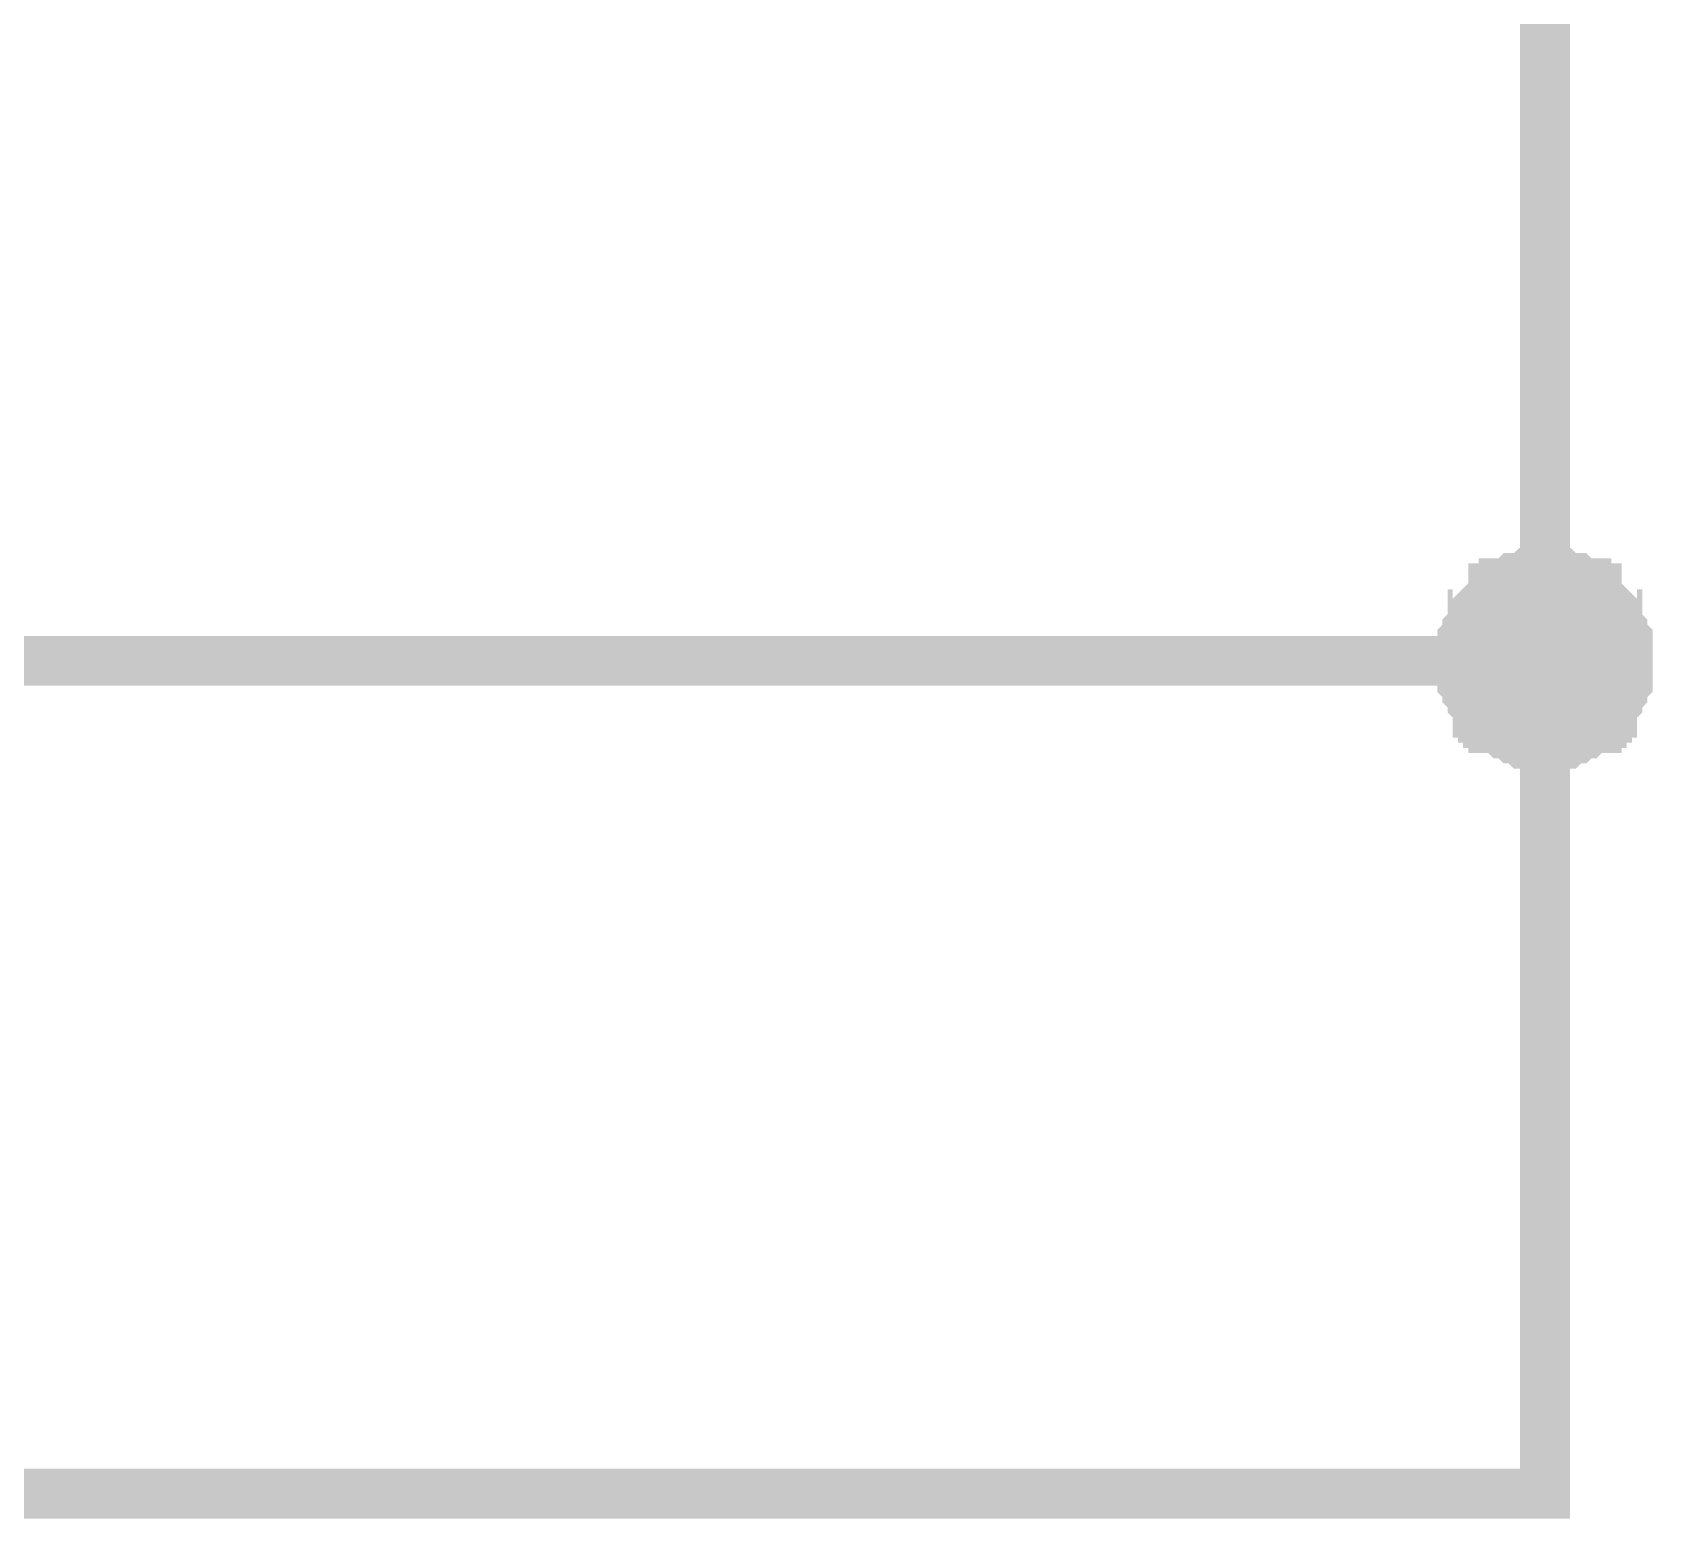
# Paper-space layout 'Layout1' of a CAD drawing. Extents: x -1 to 840, y -1 to 593.
# Drawn here: x 656.61 to 666.34, y 425.83 to 434.75 of the extents above; entities that cross this region are included whole.
import ezdxf

# ---------------------------------------------------------------- set-up
doc = ezdxf.new("R2010")
doc.units = 0
doc.header["$MEASUREMENT"] = 0
doc.layers.add('Sheet', color=255, linetype='CONTINUOUS')

psp = doc.layouts.get("Layout1")

# ---------------------------------------------------------------- linework, layer by layer
at = {"layer": 'Sheet', "color": 7}
for points, const_width in [([(645.6977, 425.9775), (665.6978, 425.9775), (665.6978, 430.9793), (665.6978, 435.9811)], 0.2997), ([(665.2009, 430.9793), (665.2009, 431.0104), (665.2009, 431.0414), (665.2009, 431.0414), (665.2009, 431.0725), (665.2009, 431.1036), (665.232, 431.1346), (665.232, 431.1657), (665.232, 431.1657), (665.2631, 431.1968), (665.2631, 431.2278), (665.2631, 431.2589), (665.2941, 431.2589), (665.2941, 431.29), (665.3252, 431.3211), (665.3252, 431.3211), (665.3562, 431.3521), (665.3562, 431.3521), (665.3873, 431.3832), (665.3873, 431.4143), (665.4183, 431.4143), (665.4494, 431.4143), (665.4494, 431.4453), (665.4804, 431.4453), (665.5115, 431.4764), (665.5115, 431.4764), (665.5426, 431.4764), (665.5736, 431.4764), (665.6047, 431.5075), (665.6357, 431.5075), (665.6357, 431.5075), (665.6668, 431.5075), (665.6978, 431.5075)], 0.2997), ([(665.2009, 430.9793), (665.2009, 431.0104), (665.2009, 431.0414), (665.2009, 431.0414), (665.2009, 431.0725), (665.2009, 431.1036), (665.232, 431.1346), (665.232, 431.1657), (665.232, 431.1657), (665.2631, 431.1968), (665.2631, 431.2278), (665.2631, 431.2589), (665.2941, 431.2589), (665.2941, 431.29), (665.3252, 431.3211), (665.3252, 431.3211), (665.3562, 431.3521), (665.3562, 431.3521), (665.3873, 431.3832), (665.3873, 431.4143), (665.4183, 431.4143), (665.4494, 431.4143), (665.4494, 431.4453), (665.4804, 431.4453), (665.5115, 431.4764), (665.5115, 431.4764), (665.5426, 431.4764), (665.5736, 431.4764), (665.6047, 431.5075), (665.6357, 431.5075), (665.6357, 431.5075), (665.6668, 431.5075), (665.6978, 431.5075)], 0.2997), ([(665.2009, 430.9793), (665.2009, 431.0104), (665.2009, 431.0414), (665.2009, 431.0414), (665.2009, 431.0725), (665.2009, 431.1036), (665.232, 431.1346), (665.232, 431.1657), (665.232, 431.1657), (665.2631, 431.1968), (665.2631, 431.2278), (665.2631, 431.2589), (665.2941, 431.2589), (665.2941, 431.29), (665.3252, 431.3211), (665.3252, 431.3211), (665.3562, 431.3521), (665.3562, 431.3521), (665.3873, 431.3832), (665.3873, 431.4143), (665.4183, 431.4143), (665.4494, 431.4143), (665.4494, 431.4453), (665.4804, 431.4453), (665.5115, 431.4764), (665.5115, 431.4764), (665.5426, 431.4764), (665.5736, 431.4764), (665.6047, 431.5075), (665.6357, 431.5075), (665.6357, 431.5075), (665.6668, 431.5075), (665.6978, 431.5075)], 0.2997), ([(665.2009, 430.9793), (665.2009, 431.0104), (665.2009, 431.0414), (665.2009, 431.0414), (665.2009, 431.0725), (665.2009, 431.1036), (665.232, 431.1346), (665.232, 431.1657), (665.232, 431.1657), (665.2631, 431.1968), (665.2631, 431.2278), (665.2631, 431.2589), (665.2941, 431.2589), (665.2941, 431.29), (665.3252, 431.3211), (665.3252, 431.3211), (665.3562, 431.3521), (665.3562, 431.3521), (665.3873, 431.3832), (665.3873, 431.4143), (665.4183, 431.4143), (665.4494, 431.4143), (665.4494, 431.4453), (665.4804, 431.4453), (665.5115, 431.4764), (665.5115, 431.4764), (665.5426, 431.4764), (665.5736, 431.4764), (665.6047, 431.5075), (665.6357, 431.5075), (665.6357, 431.5075), (665.6668, 431.5075), (665.6978, 431.5075)], 0.2997), ([(665.6978, 431.5075), (665.6978, 431.5075)], 0.2997), ([(665.6978, 431.5075), (665.7289, 431.5075), (665.7599, 431.5075), (665.7599, 431.5075), (665.791, 431.5075), (665.8221, 431.4764), (665.8531, 431.4764), (665.8842, 431.4764), (665.8842, 431.4764), (665.9152, 431.4453), (665.9463, 431.4453), (665.9463, 431.4143), (665.9773, 431.4143), (666.0084, 431.4143), (666.0084, 431.3832), (666.0395, 431.3521), (666.0395, 431.3521), (666.0705, 431.3211), (666.0705, 431.3211), (666.1016, 431.29), (666.1016, 431.2589), (666.1326, 431.2589), (666.1326, 431.2278), (666.1326, 431.1968), (666.1637, 431.1657), (666.1637, 431.1657), (666.1637, 431.1346), (666.1947, 431.1036), (666.1947, 431.0725), (666.1947, 431.0414), (666.1947, 431.0414), (666.1947, 431.0104), (666.1947, 430.9793)], 0.2997), ([(665.6978, 431.5075), (665.6978, 431.5075)], 0.2997), ([(665.6978, 431.5075), (665.7289, 431.5075), (665.7599, 431.5075), (665.7599, 431.5075), (665.791, 431.5075), (665.8221, 431.4764), (665.8531, 431.4764), (665.8842, 431.4764), (665.8842, 431.4764), (665.9152, 431.4453), (665.9463, 431.4453), (665.9463, 431.4143), (665.9773, 431.4143), (666.0084, 431.4143), (666.0084, 431.3832), (666.0395, 431.3521), (666.0395, 431.3521), (666.0705, 431.3211), (666.0705, 431.3211), (666.1016, 431.29), (666.1016, 431.2589), (666.1326, 431.2589), (666.1326, 431.2278), (666.1326, 431.1968), (666.1637, 431.1657), (666.1637, 431.1657), (666.1637, 431.1346), (666.1947, 431.1036), (666.1947, 431.0725), (666.1947, 431.0414), (666.1947, 431.0414), (666.1947, 431.0104), (666.1947, 430.9793)], 0.2997), ([(665.6978, 431.5075), (665.6978, 431.5075)], 0.2997), ([(665.6978, 431.5075), (665.7289, 431.5075), (665.7599, 431.5075), (665.7599, 431.5075), (665.791, 431.5075), (665.8221, 431.4764), (665.8531, 431.4764), (665.8842, 431.4764), (665.8842, 431.4764), (665.9152, 431.4453), (665.9463, 431.4453), (665.9463, 431.4143), (665.9773, 431.4143), (666.0084, 431.4143), (666.0084, 431.3832), (666.0395, 431.3521), (666.0395, 431.3521), (666.0705, 431.3211), (666.0705, 431.3211), (666.1016, 431.29), (666.1016, 431.2589), (666.1326, 431.2589), (666.1326, 431.2278), (666.1326, 431.1968), (666.1637, 431.1657), (666.1637, 431.1657), (666.1637, 431.1346), (666.1947, 431.1036), (666.1947, 431.0725), (666.1947, 431.0414), (666.1947, 431.0414), (666.1947, 431.0104), (666.1947, 430.9793)], 0.2997), ([(665.6978, 431.5075), (665.6978, 431.5075)], 0.2997), ([(665.6978, 431.5075), (665.7289, 431.5075), (665.7599, 431.5075), (665.7599, 431.5075), (665.791, 431.5075), (665.8221, 431.4764), (665.8531, 431.4764), (665.8842, 431.4764), (665.8842, 431.4764), (665.9152, 431.4453), (665.9463, 431.4453), (665.9463, 431.4143), (665.9773, 431.4143), (666.0084, 431.4143), (666.0084, 431.3832), (666.0395, 431.3521), (666.0395, 431.3521), (666.0705, 431.3211), (666.0705, 431.3211), (666.1016, 431.29), (666.1016, 431.2589), (666.1326, 431.2589), (666.1326, 431.2278), (666.1326, 431.1968), (666.1637, 431.1657), (666.1637, 431.1657), (666.1637, 431.1346), (666.1947, 431.1036), (666.1947, 431.0725), (666.1947, 431.0414), (666.1947, 431.0414), (666.1947, 431.0104), (666.1947, 430.9793)], 0.2997), ([(665.2009, 430.9793), (665.2009, 431.0104), (665.2009, 431.0414), (665.2009, 431.0414), (665.2009, 431.0725), (665.2009, 431.1036), (665.232, 431.1346), (665.232, 431.1657), (665.232, 431.1657), (665.2631, 431.1968), (665.2631, 431.2278), (665.2631, 431.2589), (665.2941, 431.2589), (665.2941, 431.29), (665.3252, 431.3211), (665.3252, 431.3211), (665.3562, 431.3521), (665.3562, 431.3521), (665.3873, 431.3832), (665.3873, 431.4143), (665.4183, 431.4143), (665.4494, 431.4143), (665.4494, 431.4453), (665.4804, 431.4453), (665.5115, 431.4764), (665.5115, 431.4764), (665.5426, 431.4764), (665.5736, 431.4764), (665.6047, 431.5075), (665.6357, 431.5075), (665.6357, 431.5075), (665.6668, 431.5075), (665.6978, 431.5075)], 0.0991), ([(665.2009, 430.9793), (665.2009, 431.0104), (665.2009, 431.0414), (665.2009, 431.0414), (665.2009, 431.0725), (665.2009, 431.1036), (665.232, 431.1346), (665.232, 431.1657), (665.232, 431.1657), (665.2631, 431.1968), (665.2631, 431.2278), (665.2631, 431.2589), (665.2941, 431.2589), (665.2941, 431.29), (665.3252, 431.3211), (665.3252, 431.3211), (665.3562, 431.3521), (665.3562, 431.3521), (665.3873, 431.3832), (665.3873, 431.4143), (665.4183, 431.4143), (665.4494, 431.4143), (665.4494, 431.4453), (665.4804, 431.4453), (665.5115, 431.4764), (665.5115, 431.4764), (665.5426, 431.4764), (665.5736, 431.4764), (665.6047, 431.5075), (665.6357, 431.5075), (665.6357, 431.5075), (665.6668, 431.5075), (665.6978, 431.5075)], 0.0991), ([(665.2009, 430.9793), (665.2009, 431.0104), (665.2009, 431.0414), (665.2009, 431.0414), (665.2009, 431.0725), (665.2009, 431.1036), (665.232, 431.1346), (665.232, 431.1657), (665.232, 431.1657), (665.2631, 431.1968), (665.2631, 431.2278), (665.2631, 431.2589), (665.2941, 431.2589), (665.2941, 431.29), (665.3252, 431.3211), (665.3252, 431.3211), (665.3562, 431.3521), (665.3562, 431.3521), (665.3873, 431.3832), (665.3873, 431.4143), (665.4183, 431.4143), (665.4494, 431.4143), (665.4494, 431.4453), (665.4804, 431.4453), (665.5115, 431.4764), (665.5115, 431.4764), (665.5426, 431.4764), (665.5736, 431.4764), (665.6047, 431.5075), (665.6357, 431.5075), (665.6357, 431.5075), (665.6668, 431.5075), (665.6978, 431.5075)], 0.0991), ([(665.2009, 430.9793), (665.2009, 431.0104), (665.2009, 431.0414), (665.2009, 431.0414), (665.2009, 431.0725), (665.2009, 431.1036), (665.232, 431.1346), (665.232, 431.1657), (665.232, 431.1657), (665.2631, 431.1968), (665.2631, 431.2278), (665.2631, 431.2589), (665.2941, 431.2589), (665.2941, 431.29), (665.3252, 431.3211), (665.3252, 431.3211), (665.3562, 431.3521), (665.3562, 431.3521), (665.3873, 431.3832), (665.3873, 431.4143), (665.4183, 431.4143), (665.4494, 431.4143), (665.4494, 431.4453), (665.4804, 431.4453), (665.5115, 431.4764), (665.5115, 431.4764), (665.5426, 431.4764), (665.5736, 431.4764), (665.6047, 431.5075), (665.6357, 431.5075), (665.6357, 431.5075), (665.6668, 431.5075), (665.6978, 431.5075)], 0.0991), ([(665.6978, 431.5075), (665.6978, 431.5075)], 0.0991), ([(665.6978, 431.5075), (665.7289, 431.5075), (665.7599, 431.5075), (665.7599, 431.5075), (665.791, 431.5075), (665.8221, 431.4764), (665.8531, 431.4764), (665.8842, 431.4764), (665.8842, 431.4764), (665.9152, 431.4453), (665.9463, 431.4453), (665.9463, 431.4143), (665.9773, 431.4143), (666.0084, 431.4143), (666.0084, 431.3832), (666.0395, 431.3521), (666.0395, 431.3521), (666.0705, 431.3211), (666.0705, 431.3211), (666.1016, 431.29), (666.1016, 431.2589), (666.1326, 431.2589), (666.1326, 431.2278), (666.1326, 431.1968), (666.1637, 431.1657), (666.1637, 431.1657), (666.1637, 431.1346), (666.1947, 431.1036), (666.1947, 431.0725), (666.1947, 431.0414), (666.1947, 431.0414), (666.1947, 431.0104), (666.1947, 430.9793)], 0.0991), ([(665.6978, 431.5075), (665.6978, 431.5075)], 0.0991), ([(665.6978, 431.5075), (665.7289, 431.5075), (665.7599, 431.5075), (665.7599, 431.5075), (665.791, 431.5075), (665.8221, 431.4764), (665.8531, 431.4764), (665.8842, 431.4764), (665.8842, 431.4764), (665.9152, 431.4453), (665.9463, 431.4453), (665.9463, 431.4143), (665.9773, 431.4143), (666.0084, 431.4143), (666.0084, 431.3832), (666.0395, 431.3521), (666.0395, 431.3521), (666.0705, 431.3211), (666.0705, 431.3211), (666.1016, 431.29), (666.1016, 431.2589), (666.1326, 431.2589), (666.1326, 431.2278), (666.1326, 431.1968), (666.1637, 431.1657), (666.1637, 431.1657), (666.1637, 431.1346), (666.1947, 431.1036), (666.1947, 431.0725), (666.1947, 431.0414), (666.1947, 431.0414), (666.1947, 431.0104), (666.1947, 430.9793)], 0.0991), ([(665.6978, 431.5075), (665.6978, 431.5075)], 0.0991), ([(665.6978, 431.5075), (665.7289, 431.5075), (665.7599, 431.5075), (665.7599, 431.5075), (665.791, 431.5075), (665.8221, 431.4764), (665.8531, 431.4764), (665.8842, 431.4764), (665.8842, 431.4764), (665.9152, 431.4453), (665.9463, 431.4453), (665.9463, 431.4143), (665.9773, 431.4143), (666.0084, 431.4143), (666.0084, 431.3832), (666.0395, 431.3521), (666.0395, 431.3521), (666.0705, 431.3211), (666.0705, 431.3211), (666.1016, 431.29), (666.1016, 431.2589), (666.1326, 431.2589), (666.1326, 431.2278), (666.1326, 431.1968), (666.1637, 431.1657), (666.1637, 431.1657), (666.1637, 431.1346), (666.1947, 431.1036), (666.1947, 431.0725), (666.1947, 431.0414), (666.1947, 431.0414), (666.1947, 431.0104), (666.1947, 430.9793)], 0.0991), ([(665.6978, 431.5075), (665.6978, 431.5075)], 0.0991), ([(665.6978, 431.5075), (665.7289, 431.5075), (665.7599, 431.5075), (665.7599, 431.5075), (665.791, 431.5075), (665.8221, 431.4764), (665.8531, 431.4764), (665.8842, 431.4764), (665.8842, 431.4764), (665.9152, 431.4453), (665.9463, 431.4453), (665.9463, 431.4143), (665.9773, 431.4143), (666.0084, 431.4143), (666.0084, 431.3832), (666.0395, 431.3521), (666.0395, 431.3521), (666.0705, 431.3211), (666.0705, 431.3211), (666.1016, 431.29), (666.1016, 431.2589), (666.1326, 431.2589), (666.1326, 431.2278), (666.1326, 431.1968), (666.1637, 431.1657), (666.1637, 431.1657), (666.1637, 431.1346), (666.1947, 431.1036), (666.1947, 431.0725), (666.1947, 431.0414), (666.1947, 431.0414), (666.1947, 431.0104), (666.1947, 430.9793)], 0.0991), ([(645.6977, 430.9793), (665.6978, 430.9793)], 0.2997), ([(665.6978, 430.4822), (665.6668, 430.4822), (665.6357, 430.4822), (665.6357, 430.4822), (665.6047, 430.4822), (665.5736, 430.4822), (665.5426, 430.5133), (665.5115, 430.5133), (665.5115, 430.5133), (665.4804, 430.5444), (665.4494, 430.5444), (665.4494, 430.5444), (665.4183, 430.5754), (665.3873, 430.5754), (665.3873, 430.6065), (665.3562, 430.6065), (665.3562, 430.6376), (665.3252, 430.6376), (665.3252, 430.6686), (665.2941, 430.6686), (665.2941, 430.6997), (665.2631, 430.7308), (665.2631, 430.7308), (665.2631, 430.7618), (665.232, 430.7929), (665.232, 430.7929), (665.232, 430.824), (665.2009, 430.855), (665.2009, 430.8861), (665.2009, 430.9172), (665.2009, 430.9172), (665.2009, 430.9482), (665.2009, 430.9793)], 0.2997), ([(665.2009, 430.9793), (665.2009, 430.9793)], 0.2997), ([(665.6978, 430.4822), (665.6668, 430.4822), (665.6357, 430.4822), (665.6357, 430.4822), (665.6047, 430.4822), (665.5736, 430.4822), (665.5426, 430.5133), (665.5115, 430.5133), (665.5115, 430.5133), (665.4804, 430.5444), (665.4494, 430.5444), (665.4494, 430.5444), (665.4183, 430.5754), (665.3873, 430.5754), (665.3873, 430.6065), (665.3562, 430.6065), (665.3562, 430.6376), (665.3252, 430.6376), (665.3252, 430.6686), (665.2941, 430.6686), (665.2941, 430.6997), (665.2631, 430.7308), (665.2631, 430.7308), (665.2631, 430.7618), (665.232, 430.7929), (665.232, 430.7929), (665.232, 430.824), (665.2009, 430.855), (665.2009, 430.8861), (665.2009, 430.9172), (665.2009, 430.9172), (665.2009, 430.9482), (665.2009, 430.9793)], 0.2997), ([(665.2009, 430.9793), (665.2009, 430.9793)], 0.2997), ([(665.6978, 430.4822), (665.6668, 430.4822), (665.6357, 430.4822), (665.6357, 430.4822), (665.6047, 430.4822), (665.5736, 430.4822), (665.5426, 430.5133), (665.5115, 430.5133), (665.5115, 430.5133), (665.4804, 430.5444), (665.4494, 430.5444), (665.4494, 430.5444), (665.4183, 430.5754), (665.3873, 430.5754), (665.3873, 430.6065), (665.3562, 430.6065), (665.3562, 430.6376), (665.3252, 430.6376), (665.3252, 430.6686), (665.2941, 430.6686), (665.2941, 430.6997), (665.2631, 430.7308), (665.2631, 430.7308), (665.2631, 430.7618), (665.232, 430.7929), (665.232, 430.7929), (665.232, 430.824), (665.2009, 430.855), (665.2009, 430.8861), (665.2009, 430.9172), (665.2009, 430.9172), (665.2009, 430.9482), (665.2009, 430.9793)], 0.2997), ([(665.2009, 430.9793), (665.2009, 430.9793)], 0.2997), ([(665.6978, 430.4822), (665.6668, 430.4822), (665.6357, 430.4822), (665.6357, 430.4822), (665.6047, 430.4822), (665.5736, 430.4822), (665.5426, 430.5133), (665.5115, 430.5133), (665.5115, 430.5133), (665.4804, 430.5444), (665.4494, 430.5444), (665.4494, 430.5444), (665.4183, 430.5754), (665.3873, 430.5754), (665.3873, 430.6065), (665.3562, 430.6065), (665.3562, 430.6376), (665.3252, 430.6376), (665.3252, 430.6686), (665.2941, 430.6686), (665.2941, 430.6997), (665.2631, 430.7308), (665.2631, 430.7308), (665.2631, 430.7618), (665.232, 430.7929), (665.232, 430.7929), (665.232, 430.824), (665.2009, 430.855), (665.2009, 430.8861), (665.2009, 430.9172), (665.2009, 430.9172), (665.2009, 430.9482), (665.2009, 430.9793)], 0.2997), ([(665.2009, 430.9793), (665.2009, 430.9793)], 0.2997), ([(666.1947, 430.9793), (666.1947, 430.9482), (666.1947, 430.9172), (666.1947, 430.9172), (666.1947, 430.8861), (666.1947, 430.855), (666.1637, 430.824), (666.1637, 430.7929), (666.1637, 430.7929), (666.1326, 430.7618), (666.1326, 430.7308), (666.1326, 430.7308), (666.1016, 430.6997), (666.1016, 430.6686), (666.0705, 430.6686), (666.0705, 430.6376), (666.0395, 430.6376), (666.0395, 430.6065), (666.0084, 430.6065), (666.0084, 430.5754), (665.9773, 430.5754), (665.9463, 430.5444), (665.9463, 430.5444), (665.9152, 430.5444), (665.8842, 430.5133), (665.8842, 430.5133), (665.8531, 430.5133), (665.8221, 430.4822), (665.791, 430.4822), (665.7599, 430.4822), (665.7599, 430.4822), (665.7289, 430.4822), (665.6978, 430.4822)], 0.2997), ([(666.1947, 430.9793), (666.1947, 430.9482), (666.1947, 430.9172), (666.1947, 430.9172), (666.1947, 430.8861), (666.1947, 430.855), (666.1637, 430.824), (666.1637, 430.7929), (666.1637, 430.7929), (666.1326, 430.7618), (666.1326, 430.7308), (666.1326, 430.7308), (666.1016, 430.6997), (666.1016, 430.6686), (666.0705, 430.6686), (666.0705, 430.6376), (666.0395, 430.6376), (666.0395, 430.6065), (666.0084, 430.6065), (666.0084, 430.5754), (665.9773, 430.5754), (665.9463, 430.5444), (665.9463, 430.5444), (665.9152, 430.5444), (665.8842, 430.5133), (665.8842, 430.5133), (665.8531, 430.5133), (665.8221, 430.4822), (665.791, 430.4822), (665.7599, 430.4822), (665.7599, 430.4822), (665.7289, 430.4822), (665.6978, 430.4822)], 0.2997), ([(666.1947, 430.9793), (666.1947, 430.9482), (666.1947, 430.9172), (666.1947, 430.9172), (666.1947, 430.8861), (666.1947, 430.855), (666.1637, 430.824), (666.1637, 430.7929), (666.1637, 430.7929), (666.1326, 430.7618), (666.1326, 430.7308), (666.1326, 430.7308), (666.1016, 430.6997), (666.1016, 430.6686), (666.0705, 430.6686), (666.0705, 430.6376), (666.0395, 430.6376), (666.0395, 430.6065), (666.0084, 430.6065), (666.0084, 430.5754), (665.9773, 430.5754), (665.9463, 430.5444), (665.9463, 430.5444), (665.9152, 430.5444), (665.8842, 430.5133), (665.8842, 430.5133), (665.8531, 430.5133), (665.8221, 430.4822), (665.791, 430.4822), (665.7599, 430.4822), (665.7599, 430.4822), (665.7289, 430.4822), (665.6978, 430.4822)], 0.2997), ([(666.1947, 430.9793), (666.1947, 430.9482), (666.1947, 430.9172), (666.1947, 430.9172), (666.1947, 430.8861), (666.1947, 430.855), (666.1637, 430.824), (666.1637, 430.7929), (666.1637, 430.7929), (666.1326, 430.7618), (666.1326, 430.7308), (666.1326, 430.7308), (666.1016, 430.6997), (666.1016, 430.6686), (666.0705, 430.6686), (666.0705, 430.6376), (666.0395, 430.6376), (666.0395, 430.6065), (666.0084, 430.6065), (666.0084, 430.5754), (665.9773, 430.5754), (665.9463, 430.5444), (665.9463, 430.5444), (665.9152, 430.5444), (665.8842, 430.5133), (665.8842, 430.5133), (665.8531, 430.5133), (665.8221, 430.4822), (665.791, 430.4822), (665.7599, 430.4822), (665.7599, 430.4822), (665.7289, 430.4822), (665.6978, 430.4822)], 0.2997), ([(666.1947, 430.9793), (666.1947, 430.9793), (666.1947, 430.9793), (666.1947, 430.9793), (666.1947, 430.9793), (666.1947, 430.9793), (666.1947, 430.9793), (666.1947, 430.9793), (666.1947, 430.9793), (666.1947, 430.9793), (666.1947, 430.9793), (666.1947, 430.9793), (666.1947, 430.9793), (666.1947, 430.9793), (666.1947, 430.9793), (666.1947, 430.9793), (666.1947, 430.9793), (666.1947, 430.9793), (666.1947, 430.9793), (666.1947, 430.9793), (666.1947, 430.9793), (666.1947, 430.9793), (666.1947, 430.9793), (666.1947, 430.9793), (666.1947, 430.9793), (666.1947, 430.9793), (666.1947, 430.9793), (666.1947, 430.9793), (666.1947, 430.9793), (666.1947, 430.9793), (666.1947, 430.9793), (666.1947, 430.9793), (666.1947, 430.9793)], 0.2997), ([(666.1947, 430.9793), (666.1947, 430.9793)], 0.2997), ([(666.1947, 430.9793), (666.1947, 430.9793), (666.1947, 430.9793), (666.1947, 430.9793), (666.1947, 430.9793), (666.1947, 430.9793), (666.1947, 430.9793), (666.1947, 430.9793), (666.1947, 430.9793), (666.1947, 430.9793), (666.1947, 430.9793), (666.1947, 430.9793), (666.1947, 430.9793), (666.1947, 430.9793), (666.1947, 430.9793), (666.1947, 430.9793), (666.1947, 430.9793), (666.1947, 430.9793), (666.1947, 430.9793), (666.1947, 430.9793), (666.1947, 430.9793), (666.1947, 430.9793), (666.1947, 430.9793), (666.1947, 430.9793), (666.1947, 430.9793), (666.1947, 430.9793), (666.1947, 430.9793), (666.1947, 430.9793), (666.1947, 430.9793), (666.1947, 430.9793), (666.1947, 430.9793), (666.1947, 430.9793), (666.1947, 430.9793)], 0.2997), ([(666.1947, 430.9793), (666.1947, 430.9793)], 0.2997), ([(666.1947, 430.9793), (666.1947, 430.9793), (666.1947, 430.9793), (666.1947, 430.9793), (666.1947, 430.9793), (666.1947, 430.9793), (666.1947, 430.9793), (666.1947, 430.9793), (666.1947, 430.9793), (666.1947, 430.9793), (666.1947, 430.9793), (666.1947, 430.9793), (666.1947, 430.9793), (666.1947, 430.9793), (666.1947, 430.9793), (666.1947, 430.9793), (666.1947, 430.9793), (666.1947, 430.9793), (666.1947, 430.9793), (666.1947, 430.9793), (666.1947, 430.9793), (666.1947, 430.9793), (666.1947, 430.9793), (666.1947, 430.9793), (666.1947, 430.9793), (666.1947, 430.9793), (666.1947, 430.9793), (666.1947, 430.9793), (666.1947, 430.9793), (666.1947, 430.9793), (666.1947, 430.9793), (666.1947, 430.9793), (666.1947, 430.9793)], 0.2997), ([(666.1947, 430.9793), (666.1947, 430.9793)], 0.2997), ([(666.1947, 430.9793), (666.1947, 430.9793), (666.1947, 430.9793), (666.1947, 430.9793), (666.1947, 430.9793), (666.1947, 430.9793), (666.1947, 430.9793), (666.1947, 430.9793), (666.1947, 430.9793), (666.1947, 430.9793), (666.1947, 430.9793), (666.1947, 430.9793), (666.1947, 430.9793), (666.1947, 430.9793), (666.1947, 430.9793), (666.1947, 430.9793), (666.1947, 430.9793), (666.1947, 430.9793), (666.1947, 430.9793), (666.1947, 430.9793), (666.1947, 430.9793), (666.1947, 430.9793), (666.1947, 430.9793), (666.1947, 430.9793), (666.1947, 430.9793), (666.1947, 430.9793), (666.1947, 430.9793), (666.1947, 430.9793), (666.1947, 430.9793), (666.1947, 430.9793), (666.1947, 430.9793), (666.1947, 430.9793), (666.1947, 430.9793)], 0.2997), ([(666.1947, 430.9793), (666.1947, 430.9793)], 0.2997), ([(665.6978, 430.4822), (665.6668, 430.4822), (665.6357, 430.4822), (665.6357, 430.4822), (665.6047, 430.4822), (665.5736, 430.4822), (665.5426, 430.5133), (665.5115, 430.5133), (665.5115, 430.5133), (665.4804, 430.5444), (665.4494, 430.5444), (665.4494, 430.5444), (665.4183, 430.5754), (665.3873, 430.5754), (665.3873, 430.6065), (665.3562, 430.6065), (665.3562, 430.6376), (665.3252, 430.6376), (665.3252, 430.6686), (665.2941, 430.6686), (665.2941, 430.6997), (665.2631, 430.7308), (665.2631, 430.7308), (665.2631, 430.7618), (665.232, 430.7929), (665.232, 430.7929), (665.232, 430.824), (665.2009, 430.855), (665.2009, 430.8861), (665.2009, 430.9172), (665.2009, 430.9172), (665.2009, 430.9482), (665.2009, 430.9793)], 0.0991), ([(665.2009, 430.9793), (665.2009, 430.9793)], 0.0991), ([(665.6978, 430.4822), (665.6668, 430.4822), (665.6357, 430.4822), (665.6357, 430.4822), (665.6047, 430.4822), (665.5736, 430.4822), (665.5426, 430.5133), (665.5115, 430.5133), (665.5115, 430.5133), (665.4804, 430.5444), (665.4494, 430.5444), (665.4494, 430.5444), (665.4183, 430.5754), (665.3873, 430.5754), (665.3873, 430.6065), (665.3562, 430.6065), (665.3562, 430.6376), (665.3252, 430.6376), (665.3252, 430.6686), (665.2941, 430.6686), (665.2941, 430.6997), (665.2631, 430.7308), (665.2631, 430.7308), (665.2631, 430.7618), (665.232, 430.7929), (665.232, 430.7929), (665.232, 430.824), (665.2009, 430.855), (665.2009, 430.8861), (665.2009, 430.9172), (665.2009, 430.9172), (665.2009, 430.9482), (665.2009, 430.9793)], 0.0991), ([(665.2009, 430.9793), (665.2009, 430.9793)], 0.0991), ([(665.6978, 430.4822), (665.6668, 430.4822), (665.6357, 430.4822), (665.6357, 430.4822), (665.6047, 430.4822), (665.5736, 430.4822), (665.5426, 430.5133), (665.5115, 430.5133), (665.5115, 430.5133), (665.4804, 430.5444), (665.4494, 430.5444), (665.4494, 430.5444), (665.4183, 430.5754), (665.3873, 430.5754), (665.3873, 430.6065), (665.3562, 430.6065), (665.3562, 430.6376), (665.3252, 430.6376), (665.3252, 430.6686), (665.2941, 430.6686), (665.2941, 430.6997), (665.2631, 430.7308), (665.2631, 430.7308), (665.2631, 430.7618), (665.232, 430.7929), (665.232, 430.7929), (665.232, 430.824), (665.2009, 430.855), (665.2009, 430.8861), (665.2009, 430.9172), (665.2009, 430.9172), (665.2009, 430.9482), (665.2009, 430.9793)], 0.0991), ([(665.2009, 430.9793), (665.2009, 430.9793)], 0.0991), ([(665.6978, 430.4822), (665.6668, 430.4822), (665.6357, 430.4822), (665.6357, 430.4822), (665.6047, 430.4822), (665.5736, 430.4822), (665.5426, 430.5133), (665.5115, 430.5133), (665.5115, 430.5133), (665.4804, 430.5444), (665.4494, 430.5444), (665.4494, 430.5444), (665.4183, 430.5754), (665.3873, 430.5754), (665.3873, 430.6065), (665.3562, 430.6065), (665.3562, 430.6376), (665.3252, 430.6376), (665.3252, 430.6686), (665.2941, 430.6686), (665.2941, 430.6997), (665.2631, 430.7308), (665.2631, 430.7308), (665.2631, 430.7618), (665.232, 430.7929), (665.232, 430.7929), (665.232, 430.824), (665.2009, 430.855), (665.2009, 430.8861), (665.2009, 430.9172), (665.2009, 430.9172), (665.2009, 430.9482), (665.2009, 430.9793)], 0.0991), ([(665.2009, 430.9793), (665.2009, 430.9793)], 0.0991), ([(666.1947, 430.9793), (666.1947, 430.9482), (666.1947, 430.9172), (666.1947, 430.9172), (666.1947, 430.8861), (666.1947, 430.855), (666.1637, 430.824), (666.1637, 430.7929), (666.1637, 430.7929), (666.1326, 430.7618), (666.1326, 430.7308), (666.1326, 430.7308), (666.1016, 430.6997), (666.1016, 430.6686), (666.0705, 430.6686), (666.0705, 430.6376), (666.0395, 430.6376), (666.0395, 430.6065), (666.0084, 430.6065), (666.0084, 430.5754), (665.9773, 430.5754), (665.9463, 430.5444), (665.9463, 430.5444), (665.9152, 430.5444), (665.8842, 430.5133), (665.8842, 430.5133), (665.8531, 430.5133), (665.8221, 430.4822), (665.791, 430.4822), (665.7599, 430.4822), (665.7599, 430.4822), (665.7289, 430.4822), (665.6978, 430.4822)], 0.0991), ([(666.1947, 430.9793), (666.1947, 430.9482), (666.1947, 430.9172), (666.1947, 430.9172), (666.1947, 430.8861), (666.1947, 430.855), (666.1637, 430.824), (666.1637, 430.7929), (666.1637, 430.7929), (666.1326, 430.7618), (666.1326, 430.7308), (666.1326, 430.7308), (666.1016, 430.6997), (666.1016, 430.6686), (666.0705, 430.6686), (666.0705, 430.6376), (666.0395, 430.6376), (666.0395, 430.6065), (666.0084, 430.6065), (666.0084, 430.5754), (665.9773, 430.5754), (665.9463, 430.5444), (665.9463, 430.5444), (665.9152, 430.5444), (665.8842, 430.5133), (665.8842, 430.5133), (665.8531, 430.5133), (665.8221, 430.4822), (665.791, 430.4822), (665.7599, 430.4822), (665.7599, 430.4822), (665.7289, 430.4822), (665.6978, 430.4822)], 0.0991), ([(666.1947, 430.9793), (666.1947, 430.9482), (666.1947, 430.9172), (666.1947, 430.9172), (666.1947, 430.8861), (666.1947, 430.855), (666.1637, 430.824), (666.1637, 430.7929), (666.1637, 430.7929), (666.1326, 430.7618), (666.1326, 430.7308), (666.1326, 430.7308), (666.1016, 430.6997), (666.1016, 430.6686), (666.0705, 430.6686), (666.0705, 430.6376), (666.0395, 430.6376), (666.0395, 430.6065), (666.0084, 430.6065), (666.0084, 430.5754), (665.9773, 430.5754), (665.9463, 430.5444), (665.9463, 430.5444), (665.9152, 430.5444), (665.8842, 430.5133), (665.8842, 430.5133), (665.8531, 430.5133), (665.8221, 430.4822), (665.791, 430.4822), (665.7599, 430.4822), (665.7599, 430.4822), (665.7289, 430.4822), (665.6978, 430.4822)], 0.0991), ([(666.1947, 430.9793), (666.1947, 430.9482), (666.1947, 430.9172), (666.1947, 430.9172), (666.1947, 430.8861), (666.1947, 430.855), (666.1637, 430.824), (666.1637, 430.7929), (666.1637, 430.7929), (666.1326, 430.7618), (666.1326, 430.7308), (666.1326, 430.7308), (666.1016, 430.6997), (666.1016, 430.6686), (666.0705, 430.6686), (666.0705, 430.6376), (666.0395, 430.6376), (666.0395, 430.6065), (666.0084, 430.6065), (666.0084, 430.5754), (665.9773, 430.5754), (665.9463, 430.5444), (665.9463, 430.5444), (665.9152, 430.5444), (665.8842, 430.5133), (665.8842, 430.5133), (665.8531, 430.5133), (665.8221, 430.4822), (665.791, 430.4822), (665.7599, 430.4822), (665.7599, 430.4822), (665.7289, 430.4822), (665.6978, 430.4822)], 0.0991), ([(666.1947, 430.9793), (666.1947, 430.9793), (666.1947, 430.9793), (666.1947, 430.9793), (666.1947, 430.9793), (666.1947, 430.9793), (666.1947, 430.9793), (666.1947, 430.9793), (666.1947, 430.9793), (666.1947, 430.9793), (666.1947, 430.9793), (666.1947, 430.9793), (666.1947, 430.9793), (666.1947, 430.9793), (666.1947, 430.9793), (666.1947, 430.9793), (666.1947, 430.9793), (666.1947, 430.9793), (666.1947, 430.9793), (666.1947, 430.9793), (666.1947, 430.9793), (666.1947, 430.9793), (666.1947, 430.9793), (666.1947, 430.9793), (666.1947, 430.9793), (666.1947, 430.9793), (666.1947, 430.9793), (666.1947, 430.9793), (666.1947, 430.9793), (666.1947, 430.9793), (666.1947, 430.9793), (666.1947, 430.9793), (666.1947, 430.9793)], 0.0991), ([(666.1947, 430.9793), (666.1947, 430.9793)], 0.0991), ([(666.1947, 430.9793), (666.1947, 430.9793), (666.1947, 430.9793), (666.1947, 430.9793), (666.1947, 430.9793), (666.1947, 430.9793), (666.1947, 430.9793), (666.1947, 430.9793), (666.1947, 430.9793), (666.1947, 430.9793), (666.1947, 430.9793), (666.1947, 430.9793), (666.1947, 430.9793), (666.1947, 430.9793), (666.1947, 430.9793), (666.1947, 430.9793), (666.1947, 430.9793), (666.1947, 430.9793), (666.1947, 430.9793), (666.1947, 430.9793), (666.1947, 430.9793), (666.1947, 430.9793), (666.1947, 430.9793), (666.1947, 430.9793), (666.1947, 430.9793), (666.1947, 430.9793), (666.1947, 430.9793), (666.1947, 430.9793), (666.1947, 430.9793), (666.1947, 430.9793), (666.1947, 430.9793), (666.1947, 430.9793), (666.1947, 430.9793)], 0.0991), ([(666.1947, 430.9793), (666.1947, 430.9793)], 0.0991), ([(666.1947, 430.9793), (666.1947, 430.9793), (666.1947, 430.9793), (666.1947, 430.9793), (666.1947, 430.9793), (666.1947, 430.9793), (666.1947, 430.9793), (666.1947, 430.9793), (666.1947, 430.9793), (666.1947, 430.9793), (666.1947, 430.9793), (666.1947, 430.9793), (666.1947, 430.9793), (666.1947, 430.9793), (666.1947, 430.9793), (666.1947, 430.9793), (666.1947, 430.9793), (666.1947, 430.9793), (666.1947, 430.9793), (666.1947, 430.9793), (666.1947, 430.9793), (666.1947, 430.9793), (666.1947, 430.9793), (666.1947, 430.9793), (666.1947, 430.9793), (666.1947, 430.9793), (666.1947, 430.9793), (666.1947, 430.9793), (666.1947, 430.9793), (666.1947, 430.9793), (666.1947, 430.9793), (666.1947, 430.9793), (666.1947, 430.9793)], 0.0991), ([(666.1947, 430.9793), (666.1947, 430.9793)], 0.0991), ([(666.1947, 430.9793), (666.1947, 430.9793), (666.1947, 430.9793), (666.1947, 430.9793), (666.1947, 430.9793), (666.1947, 430.9793), (666.1947, 430.9793), (666.1947, 430.9793), (666.1947, 430.9793), (666.1947, 430.9793), (666.1947, 430.9793), (666.1947, 430.9793), (666.1947, 430.9793), (666.1947, 430.9793), (666.1947, 430.9793), (666.1947, 430.9793), (666.1947, 430.9793), (666.1947, 430.9793), (666.1947, 430.9793), (666.1947, 430.9793), (666.1947, 430.9793), (666.1947, 430.9793), (666.1947, 430.9793), (666.1947, 430.9793), (666.1947, 430.9793), (666.1947, 430.9793), (666.1947, 430.9793), (666.1947, 430.9793), (666.1947, 430.9793), (666.1947, 430.9793), (666.1947, 430.9793), (666.1947, 430.9793), (666.1947, 430.9793)], 0.0991), ([(666.1947, 430.9793), (666.1947, 430.9793)], 0.0991)]:
    psp.add_lwpolyline(points, dxfattribs=dict(at, const_width=const_width))
at = {"layer": 'Sheet', "color": 7, "const_width": 0.508}
psp.add_lwpolyline([(665.5166, 431.0035, 1), (666.0246, 431.0035, 1)], format="xyb", close=True, dxfattribs=at)

doc.saveas('drawing.dxf')
